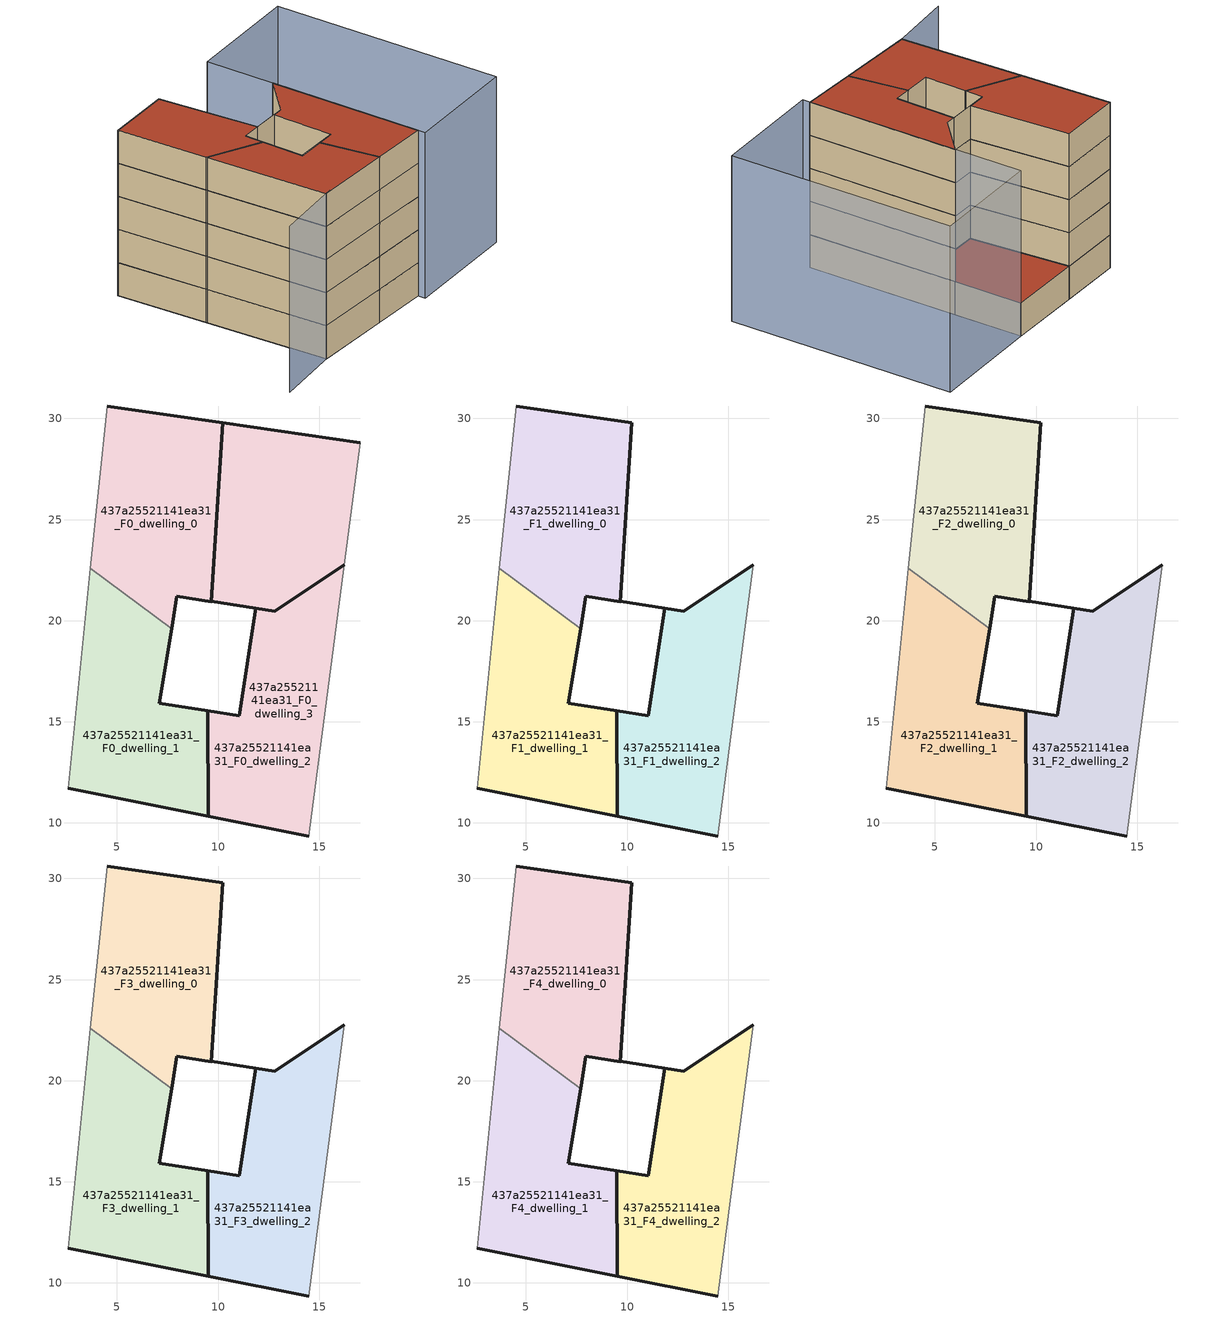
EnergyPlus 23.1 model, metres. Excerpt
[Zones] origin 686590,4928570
437a25521141ea31_F0_dwelling_0
 floor ground (EU_floor_Construction): 9.66,20.95 9.66,20.96 10.23,29.79 4.51,30.62 3.69,22.59 7.7,19.6 7.96,21.22 z0; 9.66,20.95 10.23,29.79 9.66,20.96 z0; 16.24,22.76 17.04,28.8 10.23,29.79 9.66,20.95 12.8,20.46 z0
 wall outside (EU_wall_Construction): 4.51,30.62 10.23,29.79 9.66,20.95 7.96,21.22 7.7,19.6 z0:3
 wall adiabatic (EU_wall_Construction): 3.69,22.59 4.51,30.62 z0:3
 wall to 437a25521141ea31_F0_dwelling_1 (EU_wall_Construction): 7.7,19.6 3.69,22.59 z0:3
 roof outside (EU_floor_Construction): 17.04,28.8 16.24,22.76 12.8,20.46 9.66,20.95 10.23,29.79 z3
437a25521141ea31_F0_dwelling_1
 floor ground (EU_floor_Construction): 9.5,10.34 9.49,15.55 7.1,15.92 7.7,19.6 3.69,22.59 2.58,11.72 z0
 wall outside (EU_wall_Construction): 7.7,19.6 7.1,15.92 9.49,15.55 9.5,10.34 2.58,11.72 z0:3
 wall adiabatic (EU_wall_Construction): 2.58,11.72 3.69,22.59 z0:3
437a25521141ea31_F0_dwelling_2
 floor ground (EU_floor_Construction): 16.24,22.76 17.04,28.8 10.23,29.79 9.66,20.96 9.72,20.95 9.66,20.96 9.95,20.91 12.8,20.46 z0; 14.47,9.36 16.24,22.76 12.8,20.46 9.95,20.91 9.72,20.95 11.85,20.61 11.04,15.31 9.49,15.55 9.5,10.34 z0; 16.24,22.76 12.8,20.46 9.95,20.91 12.8,20.46 z0
 wall outside (EU_wall_Construction): 14.47,9.36 9.5,10.34 9.49,15.55 11.04,15.31 11.85,20.61 9.66,20.96 12.8,20.46 16.24,22.76 z0:3
 wall adiabatic (EU_wall_Construction): 16.24,22.76 14.47,9.36 z0:3
 roof outside (EU_floor_Construction): 17.04,28.8 16.24,22.76 12.8,20.46 9.95,20.91 9.66,20.96 9.72,20.95 9.66,20.96 10.23,29.79 z3; 16.24,22.76 12.8,20.46 9.95,20.91 12.8,20.46 z3
437a25521141ea31_F0_dwelling_3
 floor ground (EU_floor_Construction): 9.66,20.95 9.66,20.96 10.23,29.79 4.51,30.62 3.69,22.59 7.7,19.6 7.96,21.22 z0; 9.66,20.95 10.23,29.79 9.66,20.96 z0; 16.24,22.76 17.04,28.8 10.23,29.79 9.66,20.95 9.72,20.95 9.66,20.96 9.95,20.91 12.8,20.46 z0; 14.47,9.36 16.24,22.76 12.8,20.46 9.95,20.91 9.72,20.95 11.85,20.61 11.04,15.31 9.49,15.55 9.5,10.34 z0; 16.24,22.76 12.8,20.46 9.95,20.91 12.8,20.46 z0
 wall outside (EU_wall_Construction): 16.24,22.76 12.8,20.46 9.66,20.96 10.23,29.79 17.04,28.8 z0:3
 wall adiabatic (EU_wall_Construction): 17.04,28.8 16.24,22.76 z0:3
 roof outside (EU_roof_Construction): 10.23,29.79 9.66,20.96 9.66,20.95 7.96,21.22 7.7,19.6 3.69,22.59 4.51,30.62 z3; 10.23,29.79 9.66,20.95 9.66,20.96 z3; 17.04,28.8 16.24,22.76 12.8,20.46 9.95,20.91 9.66,20.96 9.72,20.95 9.66,20.95 10.23,29.79 z3; 16.24,22.76 12.8,20.46 9.95,20.91 12.8,20.46 z3; 16.24,22.76 14.47,9.36 9.5,10.34 9.49,15.55 11.04,15.31 11.85,20.61 9.72,20.95 9.95,20.91 12.8,20.46 z3
437a25521141ea31_F1_dwelling_0
 floor to 437a25521141ea31_F0_dwelling_0 (EU_floor_Construction): 9.66,20.95 9.66,20.96 10.23,29.79 4.51,30.62 3.69,22.59 7.7,19.6 7.96,21.22 z3; 9.66,20.95 10.23,29.79 9.66,20.96 z3
 wall outside (EU_wall_Construction): 4.51,30.62 10.23,29.79 9.66,20.95 7.96,21.22 7.7,19.6 z3:6
 wall adiabatic (EU_wall_Construction): 3.69,22.59 4.51,30.62 z3:6
 wall to 437a25521141ea31_F1_dwelling_1 (EU_wall_Construction): 7.7,19.6 3.69,22.59 z3:6
437a25521141ea31_F1_dwelling_1
 floor to 437a25521141ea31_F0_dwelling_1 (EU_floor_Construction): 9.5,10.34 9.49,15.55 7.1,15.92 7.7,19.6 3.69,22.59 2.58,11.72 z3
 wall outside (EU_wall_Construction): 7.7,19.6 7.1,15.92 9.49,15.55 9.5,10.34 2.58,11.72 z3:6
 wall adiabatic (EU_wall_Construction): 2.58,11.72 3.69,22.59 z3:6
437a25521141ea31_F1_dwelling_2
 floor to 437a25521141ea31_F0_dwelling_2 (EU_floor_Construction): 14.47,9.36 16.24,22.76 12.8,20.46 9.95,20.91 9.72,20.95 11.85,20.61 11.04,15.31 9.49,15.55 9.5,10.34 z3
 wall outside (EU_wall_Construction): 14.47,9.36 9.5,10.34 9.49,15.55 11.04,15.31 11.85,20.61 9.66,20.96 12.8,20.46 16.24,22.76 z3:6
 wall adiabatic (EU_wall_Construction): 16.24,22.76 14.47,9.36 z3:6
437a25521141ea31_F2_dwelling_0
 floor to 437a25521141ea31_F1_dwelling_0 (EU_floor_Construction): 9.66,20.95 10.23,29.79 4.51,30.62 3.69,22.59 7.7,19.6 7.96,21.22 z6
 wall outside (EU_wall_Construction): 4.51,30.62 10.23,29.79 9.66,20.95 7.96,21.22 7.7,19.6 z6:9
 wall adiabatic (EU_wall_Construction): 3.69,22.59 4.51,30.62 z6:9
 wall to 437a25521141ea31_F2_dwelling_1 (EU_wall_Construction): 7.7,19.6 3.69,22.59 z6:9
437a25521141ea31_F2_dwelling_1
 floor to 437a25521141ea31_F1_dwelling_1 (EU_floor_Construction): 9.5,10.34 9.49,15.55 7.1,15.92 7.7,19.6 3.69,22.59 2.58,11.72 z6
 wall outside (EU_wall_Construction): 7.7,19.6 7.1,15.92 9.49,15.55 9.5,10.34 2.58,11.72 z6:9
 wall adiabatic (EU_wall_Construction): 2.58,11.72 3.69,22.59 z6:9
437a25521141ea31_F2_dwelling_2
 floor to 437a25521141ea31_F1_dwelling_2 (EU_floor_Construction): 14.47,9.36 16.24,22.76 12.8,20.46 9.66,20.96 11.85,20.61 11.04,15.31 9.49,15.55 9.5,10.34 z6
 wall outside (EU_wall_Construction): 14.47,9.36 9.5,10.34 9.49,15.55 11.04,15.31 11.85,20.61 9.66,20.96 12.8,20.46 16.24,22.76 z6:9
 wall adiabatic (EU_wall_Construction): 16.24,22.76 14.47,9.36 z6:9
437a25521141ea31_F3_dwelling_0
 floor to 437a25521141ea31_F2_dwelling_0 (EU_floor_Construction): 9.66,20.95 10.23,29.79 4.51,30.62 3.69,22.59 7.7,19.6 7.96,21.22 z9
 wall outside (EU_wall_Construction): 4.51,30.62 10.23,29.79 9.66,20.95 7.96,21.22 7.7,19.6 z9:12
 wall adiabatic (EU_wall_Construction): 3.69,22.59 4.51,30.62 z9:12
 wall to 437a25521141ea31_F3_dwelling_1 (EU_wall_Construction): 7.7,19.6 3.69,22.59 z9:12
437a25521141ea31_F3_dwelling_1
 floor to 437a25521141ea31_F2_dwelling_1 (EU_floor_Construction): 9.5,10.34 9.49,15.55 7.1,15.92 7.7,19.6 3.69,22.59 2.58,11.72 z9
 wall outside (EU_wall_Construction): 7.7,19.6 7.1,15.92 9.49,15.55 9.5,10.34 2.58,11.72 z9:12
 wall adiabatic (EU_wall_Construction): 2.58,11.72 3.69,22.59 z9:12
437a25521141ea31_F3_dwelling_2
 floor to 437a25521141ea31_F2_dwelling_2 (EU_floor_Construction): 14.47,9.36 16.24,22.76 12.8,20.46 9.66,20.96 11.85,20.61 11.04,15.31 9.49,15.55 9.5,10.34 z9
 wall outside (EU_wall_Construction): 14.47,9.36 9.5,10.34 9.49,15.55 11.04,15.31 11.85,20.61 9.66,20.96 12.8,20.46 16.24,22.76 z9:12
 wall adiabatic (EU_wall_Construction): 16.24,22.76 14.47,9.36 z9:12
437a25521141ea31_F4_dwelling_0
 floor to 437a25521141ea31_F3_dwelling_0 (EU_floor_Construction): 9.66,20.95 10.23,29.79 4.51,30.62 3.69,22.59 7.7,19.6 7.96,21.22 z12
 wall outside (EU_wall_Construction): 4.51,30.62 10.23,29.79 9.66,20.95 7.96,21.22 7.7,19.6 z12:15
 wall adiabatic (EU_wall_Construction): 3.69,22.59 4.51,30.62 z12:15
 wall to 437a25521141ea31_F4_dwelling_1 (EU_wall_Construction): 7.7,19.6 3.69,22.59 z12:15
 roof outside (EU_roof_Construction): 10.23,29.79 9.66,20.95 7.96,21.22 7.7,19.6 3.69,22.59 4.51,30.62 z15
437a25521141ea31_F4_dwelling_1
 floor to 437a25521141ea31_F3_dwelling_1 (EU_floor_Construction): 9.5,10.34 9.49,15.55 7.1,15.92 7.7,19.6 3.69,22.59 2.58,11.72 z12
 wall outside (EU_wall_Construction): 7.7,19.6 7.1,15.92 9.49,15.55 9.5,10.34 2.58,11.72 z12:15
 wall adiabatic (EU_wall_Construction): 2.58,11.72 3.69,22.59 z12:15
 roof outside (EU_roof_Construction): 7.7,19.6 7.1,15.92 9.49,15.55 9.5,10.34 2.58,11.72 3.69,22.59 z15
437a25521141ea31_F4_dwelling_2
 floor to 437a25521141ea31_F3_dwelling_2 (EU_floor_Construction): 14.47,9.36 16.24,22.76 12.8,20.46 9.66,20.96 11.85,20.61 11.04,15.31 9.49,15.55 9.5,10.34 z12
 wall outside (EU_wall_Construction): 14.47,9.36 9.5,10.34 9.49,15.55 11.04,15.31 11.85,20.61 9.66,20.96 12.8,20.46 16.24,22.76 z12:15
 wall adiabatic (EU_wall_Construction): 16.24,22.76 14.47,9.36 z12:15
 roof outside (EU_roof_Construction): 16.24,22.76 14.47,9.36 9.5,10.34 9.49,15.55 11.04,15.31 11.85,20.61 9.66,20.96 12.8,20.46 z15
shading: 3.13,11.68 -3.23,12.14 / 14.38,8.7 17.04,28.8 / 17.04,28.8 27.16,27.46 / 27.16,27.46 24.5,7.37 / 24.5,7.37 14.38,8.7 z0:15
[Building]
EU S2 Campaign: North Axis=0; Terrain=City; Solar Distribution=FullExterior
[Site:Location]
Bologna: Latitude=44.5; Longitude=11.25; Time Zone=1; Elevation=37
[SizingPeriod:WeatherFileDays]
AnnualSizingPeriod: Begin Month=1; Begin Day of Month=1; End Month=12; End Day of Month=31; Day of Week for Start Day=Monday; Use Weather File Daylight Saving Period=No; Use Weather File Rain and Snow Indicators=No
[MATERIAL]
EU_InternalMass_Material: Roughness=MediumRough; Thickness=0.1; Conductivity=1; Density=1800; Specific Heat=900; Thermal Absorptance=0.9; Solar Absorptance=0.7; Visible Absorptance=0.7
[MATERIAL:NOMASS] Roughness=MediumRough; Thermal Absorptance=0.9; Solar Absorptance=0.7; Visible Absorptance=0.7
Name | Thermal Resistance
EU_wall_NoMass | 0.905828
EU_roof_NoMass | 0.37593
EU_floor_NoMass | 0.67114
[CONSTRUCTION]
EU_wall_Construction: EU_wall_NoMass
EU_roof_Construction: EU_roof_NoMass
EU_floor_Construction: EU_floor_NoMass
EU_InternalMass_Construction: EU_InternalMass_Material
[ZONE] Type=1; Multiplier=1; Ceiling Height=autocalculate; Floor Area=autocalculate; Part of Total Floor Area=Yes
Name | Volume
437a25521141ea31_F0_dwelling_0 | 324.949
437a25521141ea31_F1_dwelling_0; 437a25521141ea31_F2_dwelling_0; 437a25521141ea31_F3_dwelling_0; 437a25521141ea31_F4_dwelling_0 | 163.135
437a25521141ea31_F0_dwelling_1 | 163.112
437a25521141ea31_F1_dwelling_1; 437a25521141ea31_F2_dwelling_1; 437a25521141ea31_F3_dwelling_1; 437a25521141ea31_F4_dwelling_1 | 163.115
437a25521141ea31_F0_dwelling_2 | 326.277
437a25521141ea31_F1_dwelling_2; 437a25521141ea31_F2_dwelling_2; 437a25521141ea31_F3_dwelling_2; 437a25521141ea31_F4_dwelling_2 | 164.432
437a25521141ea31_F0_dwelling_3 | 489.406
[INTERNALMASS] Construction=EU_InternalMass_Construction
Name | Zone or ZoneList | Surface Area
437a25521141ea31_F0_dwelling_0_EU_InternalMass | 437a25521141ea31_F0_dwelling_0 | 54.3786
437a25521141ea31_F0_dwelling_1_EU_InternalMass | 437a25521141ea31_F0_dwelling_1 | 54.3711
437a25521141ea31_F0_dwelling_2_EU_InternalMass | 437a25521141ea31_F0_dwelling_2 | 54.8187
437a25521141ea31_F0_dwelling_3_EU_InternalMass | 437a25521141ea31_F0_dwelling_3 | 53.9461
437a25521141ea31_F1_dwelling_0_EU_InternalMass | 437a25521141ea31_F1_dwelling_0 | 72.5024
437a25521141ea31_F1_dwelling_1_EU_InternalMass | 437a25521141ea31_F1_dwelling_1 | 72.5038
437a25521141ea31_F1_dwelling_2_EU_InternalMass | 437a25521141ea31_F1_dwelling_2 | 72.4975
437a25521141ea31_F2_dwelling_0_EU_InternalMass | 437a25521141ea31_F2_dwelling_0 | 72.5024
437a25521141ea31_F2_dwelling_1_EU_InternalMass | 437a25521141ea31_F2_dwelling_1 | 72.5038
437a25521141ea31_F2_dwelling_2_EU_InternalMass | 437a25521141ea31_F2_dwelling_2 | 72.4975
437a25521141ea31_F3_dwelling_0_EU_InternalMass | 437a25521141ea31_F3_dwelling_0 | 72.5024
437a25521141ea31_F3_dwelling_1_EU_InternalMass | 437a25521141ea31_F3_dwelling_1 | 72.5038
437a25521141ea31_F3_dwelling_2_EU_InternalMass | 437a25521141ea31_F3_dwelling_2 | 72.4975
437a25521141ea31_F4_dwelling_0_EU_InternalMass | 437a25521141ea31_F4_dwelling_0 | 72.5024
437a25521141ea31_F4_dwelling_1_EU_InternalMass | 437a25521141ea31_F4_dwelling_1 | 72.5038
437a25521141ea31_F4_dwelling_2_EU_InternalMass | 437a25521141ea31_F4_dwelling_2 | 72.4975
[OTHEREQUIPMENT] Fuel Type=Electricity; Design Level Calculation Method=Watts/Area; Power per Zone Floor Area=1; Fraction Latent=0; Fraction Radiant=0; Fraction Lost=0; Carbon Dioxide Generation Rate=0; EndUse Subcategory=EU_Step8_InternalGains
Name | Zone or ZoneList or Space or SpaceList | Schedule
EU_Step8_InternalGain_437a25521141ea31_F0_dwelling_0_f000 | 437a25521141ea31_F0_dwelling_0 | EU_Step8_GainSchedule_437a25521141ea31_F0_dwelling_0_f000
EU_Step8_InternalGain_437a25521141ea31_F0_dwelling_1_f000 | 437a25521141ea31_F0_dwelling_1 | EU_Step8_GainSchedule_437a25521141ea31_F0_dwelling_1_f000
EU_Step8_InternalGain_437a25521141ea31_F0_dwelling_2_f000 | 437a25521141ea31_F0_dwelling_2 | EU_Step8_GainSchedule_437a25521141ea31_F0_dwelling_2_f000
EU_Step8_InternalGain_437a25521141ea31_F0_dwelling_3_f000 | 437a25521141ea31_F0_dwelling_3 | EU_Step8_GainSchedule_437a25521141ea31_F0_dwelling_3_f000
EU_Step8_InternalGain_437a25521141ea31_F1_dwelling_0_f000 | 437a25521141ea31_F1_dwelling_0 | EU_Step8_GainSchedule_437a25521141ea31_F1_dwelling_0_f000
EU_Step8_InternalGain_437a25521141ea31_F1_dwelling_1_f000 | 437a25521141ea31_F1_dwelling_1 | EU_Step8_GainSchedule_437a25521141ea31_F1_dwelling_1_f000
EU_Step8_InternalGain_437a25521141ea31_F1_dwelling_2_f000 | 437a25521141ea31_F1_dwelling_2 | EU_Step8_GainSchedule_437a25521141ea31_F1_dwelling_2_f000
EU_Step8_InternalGain_437a25521141ea31_F2_dwelling_0_f000 | 437a25521141ea31_F2_dwelling_0 | EU_Step8_GainSchedule_437a25521141ea31_F2_dwelling_0_f000
EU_Step8_InternalGain_437a25521141ea31_F2_dwelling_1_f000 | 437a25521141ea31_F2_dwelling_1 | EU_Step8_GainSchedule_437a25521141ea31_F2_dwelling_1_f000
EU_Step8_InternalGain_437a25521141ea31_F2_dwelling_2_f000 | 437a25521141ea31_F2_dwelling_2 | EU_Step8_GainSchedule_437a25521141ea31_F2_dwelling_2_f000
EU_Step8_InternalGain_437a25521141ea31_F3_dwelling_0_f000 | 437a25521141ea31_F3_dwelling_0 | EU_Step8_GainSchedule_437a25521141ea31_F3_dwelling_0_f000
EU_Step8_InternalGain_437a25521141ea31_F3_dwelling_1_f000 | 437a25521141ea31_F3_dwelling_1 | EU_Step8_GainSchedule_437a25521141ea31_F3_dwelling_1_f000
EU_Step8_InternalGain_437a25521141ea31_F3_dwelling_2_f000 | 437a25521141ea31_F3_dwelling_2 | EU_Step8_GainSchedule_437a25521141ea31_F3_dwelling_2_f000
EU_Step8_InternalGain_437a25521141ea31_F4_dwelling_0_f000 | 437a25521141ea31_F4_dwelling_0 | EU_Step8_GainSchedule_437a25521141ea31_F4_dwelling_0_f000
EU_Step8_InternalGain_437a25521141ea31_F4_dwelling_1_f000 | 437a25521141ea31_F4_dwelling_1 | EU_Step8_GainSchedule_437a25521141ea31_F4_dwelling_1_f000
EU_Step8_InternalGain_437a25521141ea31_F4_dwelling_2_f000 | 437a25521141ea31_F4_dwelling_2 | EU_Step8_GainSchedule_437a25521141ea31_F4_dwelling_2_f000
[ZONEVENTILATION:DESIGNFLOWRATE] Schedule=EU_AlwaysOn; Design Flow Rate Calculation Method=AirChanges/Hour; Air Changes per Hour=0.73129; Ventilation Type=Natural; Fan Pressure Rise=0; Fan Total Efficiency=1; Constant Term Coefficient=1; Temperature Term Coefficient=0; Velocity Term Coefficient=0; Velocity Squared Term Coefficient=0; Minimum Indoor Temperature=-100; Maximum Indoor Temperature=100; Delta Temperature=-100; Minimum Outdoor Temperature=-100; Maximum Outdoor Temperature=100; Maximum Wind Speed=40
Name | Zone or ZoneList or Space or SpaceList
EU_ConstantAir_437a25521141ea31_F0_dwelling_0 | 437a25521141ea31_F0_dwelling_0
EU_ConstantAir_437a25521141ea31_F0_dwelling_1 | 437a25521141ea31_F0_dwelling_1
EU_ConstantAir_437a25521141ea31_F0_dwelling_2 | 437a25521141ea31_F0_dwelling_2
EU_ConstantAir_437a25521141ea31_F0_dwelling_3 | 437a25521141ea31_F0_dwelling_3
EU_ConstantAir_437a25521141ea31_F1_dwelling_0 | 437a25521141ea31_F1_dwelling_0
EU_ConstantAir_437a25521141ea31_F1_dwelling_1 | 437a25521141ea31_F1_dwelling_1
EU_ConstantAir_437a25521141ea31_F1_dwelling_2 | 437a25521141ea31_F1_dwelling_2
EU_ConstantAir_437a25521141ea31_F2_dwelling_0 | 437a25521141ea31_F2_dwelling_0
EU_ConstantAir_437a25521141ea31_F2_dwelling_1 | 437a25521141ea31_F2_dwelling_1
EU_ConstantAir_437a25521141ea31_F2_dwelling_2 | 437a25521141ea31_F2_dwelling_2
EU_ConstantAir_437a25521141ea31_F3_dwelling_0 | 437a25521141ea31_F3_dwelling_0
EU_ConstantAir_437a25521141ea31_F3_dwelling_1 | 437a25521141ea31_F3_dwelling_1
EU_ConstantAir_437a25521141ea31_F3_dwelling_2 | 437a25521141ea31_F3_dwelling_2
EU_ConstantAir_437a25521141ea31_F4_dwelling_0 | 437a25521141ea31_F4_dwelling_0
EU_ConstantAir_437a25521141ea31_F4_dwelling_1 | 437a25521141ea31_F4_dwelling_1
EU_ConstantAir_437a25521141ea31_F4_dwelling_2 | 437a25521141ea31_F4_dwelling_2
[HVACTEMPLATE:THERMOSTAT] Constant Heating Setpoint=20; Constant Cooling Setpoint=50
EU_HeatOnly_437a25521141ea31_F0_dwelling_0; EU_HeatOnly_437a25521141ea31_F0_dwelling_1; EU_HeatOnly_437a25521141ea31_F0_dwelling_2; EU_HeatOnly_437a25521141ea31_F0_dwelling_3; EU_HeatOnly_437a25521141ea31_F1_dwelling_0; EU_HeatOnly_437a25521141ea31_F1_dwelling_1; EU_HeatOnly_437a25521141ea31_F1_dwelling_2; EU_HeatOnly_437a25521141ea31_F2_dwelling_0; EU_HeatOnly_437a25521141ea31_F2_dwelling_1; EU_HeatOnly_437a25521141ea31_F2_dwelling_2; EU_HeatOnly_437a25521141ea31_F3_dwelling_0; EU_HeatOnly_437a25521141ea31_F3_dwelling_1; EU_HeatOnly_437a25521141ea31_F3_dwelling_2; EU_HeatOnly_437a25521141ea31_F4_dwelling_0; EU_HeatOnly_437a25521141ea31_F4_dwelling_1; EU_HeatOnly_437a25521141ea31_F4_dwelling_2
[HVACTEMPLATE:ZONE:IDEALLOADSAIRSYSTEM] System Availability Schedule=EU_AlwaysOn; Maximum Heating Supply Air Temperature=50; Minimum Cooling Supply Air Temperature=13; Maximum Heating Supply Air Humidity Ratio=0.0156; Minimum Cooling Supply Air Humidity Ratio=0.0077; Heating Limit=NoLimit; Cooling Limit=NoLimit; Heating Availability Schedule=EU_AlwaysOn; Cooling Availability Schedule=EU_CoolingOff; Dehumidification Control Type=ConstantSensibleHeatRatio; Cooling Sensible Heat Ratio=0.7; Dehumidification Setpoint=60; Humidification Control Type=None; Humidification Setpoint=30; Outdoor Air Method=None; Outdoor Air Flow Rate per Person=0.00944; Outdoor Air Flow Rate per Zone Floor Area=0; Outdoor Air Flow Rate per Zone=0; Demand Controlled Ventilation Type=None; Outdoor Air Economizer Type=NoEconomizer; Heat Recovery Type=None; Sensible Heat Recovery Effectiveness=0.7; Latent Heat Recovery Effectiveness=0.65
Name | Template Thermostat
437a25521141ea31_F0_dwelling_0 | EU_HeatOnly_437a25521141ea31_F0_dwelling_0
437a25521141ea31_F0_dwelling_1 | EU_HeatOnly_437a25521141ea31_F0_dwelling_1
437a25521141ea31_F0_dwelling_2 | EU_HeatOnly_437a25521141ea31_F0_dwelling_2
437a25521141ea31_F0_dwelling_3 | EU_HeatOnly_437a25521141ea31_F0_dwelling_3
437a25521141ea31_F1_dwelling_0 | EU_HeatOnly_437a25521141ea31_F1_dwelling_0
437a25521141ea31_F1_dwelling_1 | EU_HeatOnly_437a25521141ea31_F1_dwelling_1
437a25521141ea31_F1_dwelling_2 | EU_HeatOnly_437a25521141ea31_F1_dwelling_2
437a25521141ea31_F2_dwelling_0 | EU_HeatOnly_437a25521141ea31_F2_dwelling_0
437a25521141ea31_F2_dwelling_1 | EU_HeatOnly_437a25521141ea31_F2_dwelling_1
437a25521141ea31_F2_dwelling_2 | EU_HeatOnly_437a25521141ea31_F2_dwelling_2
437a25521141ea31_F3_dwelling_0 | EU_HeatOnly_437a25521141ea31_F3_dwelling_0
437a25521141ea31_F3_dwelling_1 | EU_HeatOnly_437a25521141ea31_F3_dwelling_1
437a25521141ea31_F3_dwelling_2 | EU_HeatOnly_437a25521141ea31_F3_dwelling_2
437a25521141ea31_F4_dwelling_0 | EU_HeatOnly_437a25521141ea31_F4_dwelling_0
437a25521141ea31_F4_dwelling_1 | EU_HeatOnly_437a25521141ea31_F4_dwelling_1
437a25521141ea31_F4_dwelling_2 | EU_HeatOnly_437a25521141ea31_F4_dwelling_2
[SIZING:ZONE] Zone Cooling Design Supply Air Temperature Input Method=SupplyAirTemperature; Zone Cooling Design Supply Air Temperature=13; Zone Heating Design Supply Air Temperature Input Method=SupplyAirTemperature; Zone Heating Design Supply Air Temperature=50; Zone Cooling Design Supply Air Humidity Ratio=0.008; Zone Heating Design Supply Air Humidity Ratio=0.008; Cooling Design Air Flow Method=DesignDay; Cooling Design Air Flow Rate=0; Cooling Minimum Air Flow per Zone Floor Area=0.000762; Cooling Minimum Air Flow=0; Cooling Minimum Air Flow Fraction=0.2; Heating Design Air Flow Method=DesignDay; Heating Design Air Flow Rate=0; Heating Maximum Air Flow per Zone Floor Area=0.002032; Heating Maximum Air Flow=0.141576; Heating Maximum Air Flow Fraction=0.3; Account for Dedicated Outdoor Air System=No; Dedicated Outdoor Air System Control Strategy=NeutralSupplyAir; Dedicated Outdoor Air Low Setpoint Temperature for Design=autosize; Dedicated Outdoor Air High Setpoint Temperature for Design=autosize; Zone Load Sizing Method=Sensible Load Only No Latent Load; Zone Latent Cooling Design Supply Air Humidity Ratio Input Method=HumidityRatioDifference; Zone Cooling Design Supply Air Humidity Ratio Difference=0.005; Zone Latent Heating Design Supply Air Humidity Ratio Input Method=HumidityRatioDifference; Zone Humidification Design Supply Air Humidity Ratio Difference=0.005
437a25521141ea31_F0_dwelling_0; 437a25521141ea31_F0_dwelling_1; 437a25521141ea31_F0_dwelling_2; 437a25521141ea31_F0_dwelling_3; 437a25521141ea31_F1_dwelling_0; 437a25521141ea31_F1_dwelling_1; 437a25521141ea31_F1_dwelling_2; 437a25521141ea31_F2_dwelling_0; 437a25521141ea31_F2_dwelling_1; 437a25521141ea31_F2_dwelling_2; 437a25521141ea31_F3_dwelling_0; 437a25521141ea31_F3_dwelling_1; 437a25521141ea31_F3_dwelling_2; 437a25521141ea31_F4_dwelling_0; 437a25521141ea31_F4_dwelling_1; 437a25521141ea31_F4_dwelling_2
[SCHEDULE:CONSTANT]
Name | Hourly Value
EU_AlwaysOn | 1
EU_CoolingOff | 0
[SCHEDULE:FILE] Column Number=1; Rows to Skip at Top=0; Number of Hours of Data=8760; Column Separator=Comma; Interpolate to Timestep=No; Minutes per Item=60; Adjust Schedule for Daylight Savings=Yes
Name | File
EU_Step8_GainSchedule_437a25521141ea31_F0_dwelling_0_f000 | ../../schedules/437a25521141ea31/437a25521141ea31_F0_dwelling_0_f000_gain.csv
EU_Step8_GainSchedule_437a25521141ea31_F0_dwelling_1_f000 | ../../schedules/437a25521141ea31/437a25521141ea31_F0_dwelling_1_f000_gain.csv
EU_Step8_GainSchedule_437a25521141ea31_F0_dwelling_2_f000 | ../../schedules/437a25521141ea31/437a25521141ea31_F0_dwelling_2_f000_gain.csv
EU_Step8_GainSchedule_437a25521141ea31_F0_dwelling_3_f000 | ../../schedules/437a25521141ea31/437a25521141ea31_F0_dwelling_3_f000_gain.csv
EU_Step8_GainSchedule_437a25521141ea31_F1_dwelling_0_f000 | ../../schedules/437a25521141ea31/437a25521141ea31_F1_dwelling_0_f000_gain.csv
EU_Step8_GainSchedule_437a25521141ea31_F1_dwelling_1_f000 | ../../schedules/437a25521141ea31/437a25521141ea31_F1_dwelling_1_f000_gain.csv
EU_Step8_GainSchedule_437a25521141ea31_F1_dwelling_2_f000 | ../../schedules/437a25521141ea31/437a25521141ea31_F1_dwelling_2_f000_gain.csv
EU_Step8_GainSchedule_437a25521141ea31_F2_dwelling_0_f000 | ../../schedules/437a25521141ea31/437a25521141ea31_F2_dwelling_0_f000_gain.csv
EU_Step8_GainSchedule_437a25521141ea31_F2_dwelling_1_f000 | ../../schedules/437a25521141ea31/437a25521141ea31_F2_dwelling_1_f000_gain.csv
EU_Step8_GainSchedule_437a25521141ea31_F2_dwelling_2_f000 | ../../schedules/437a25521141ea31/437a25521141ea31_F2_dwelling_2_f000_gain.csv
EU_Step8_GainSchedule_437a25521141ea31_F3_dwelling_0_f000 | ../../schedules/437a25521141ea31/437a25521141ea31_F3_dwelling_0_f000_gain.csv
EU_Step8_GainSchedule_437a25521141ea31_F3_dwelling_1_f000 | ../../schedules/437a25521141ea31/437a25521141ea31_F3_dwelling_1_f000_gain.csv
EU_Step8_GainSchedule_437a25521141ea31_F3_dwelling_2_f000 | ../../schedules/437a25521141ea31/437a25521141ea31_F3_dwelling_2_f000_gain.csv
EU_Step8_GainSchedule_437a25521141ea31_F4_dwelling_0_f000 | ../../schedules/437a25521141ea31/437a25521141ea31_F4_dwelling_0_f000_gain.csv
EU_Step8_GainSchedule_437a25521141ea31_F4_dwelling_1_f000 | ../../schedules/437a25521141ea31/437a25521141ea31_F4_dwelling_1_f000_gain.csv
EU_Step8_GainSchedule_437a25521141ea31_F4_dwelling_2_f000 | ../../schedules/437a25521141ea31/437a25521141ea31_F4_dwelling_2_f000_gain.csv
